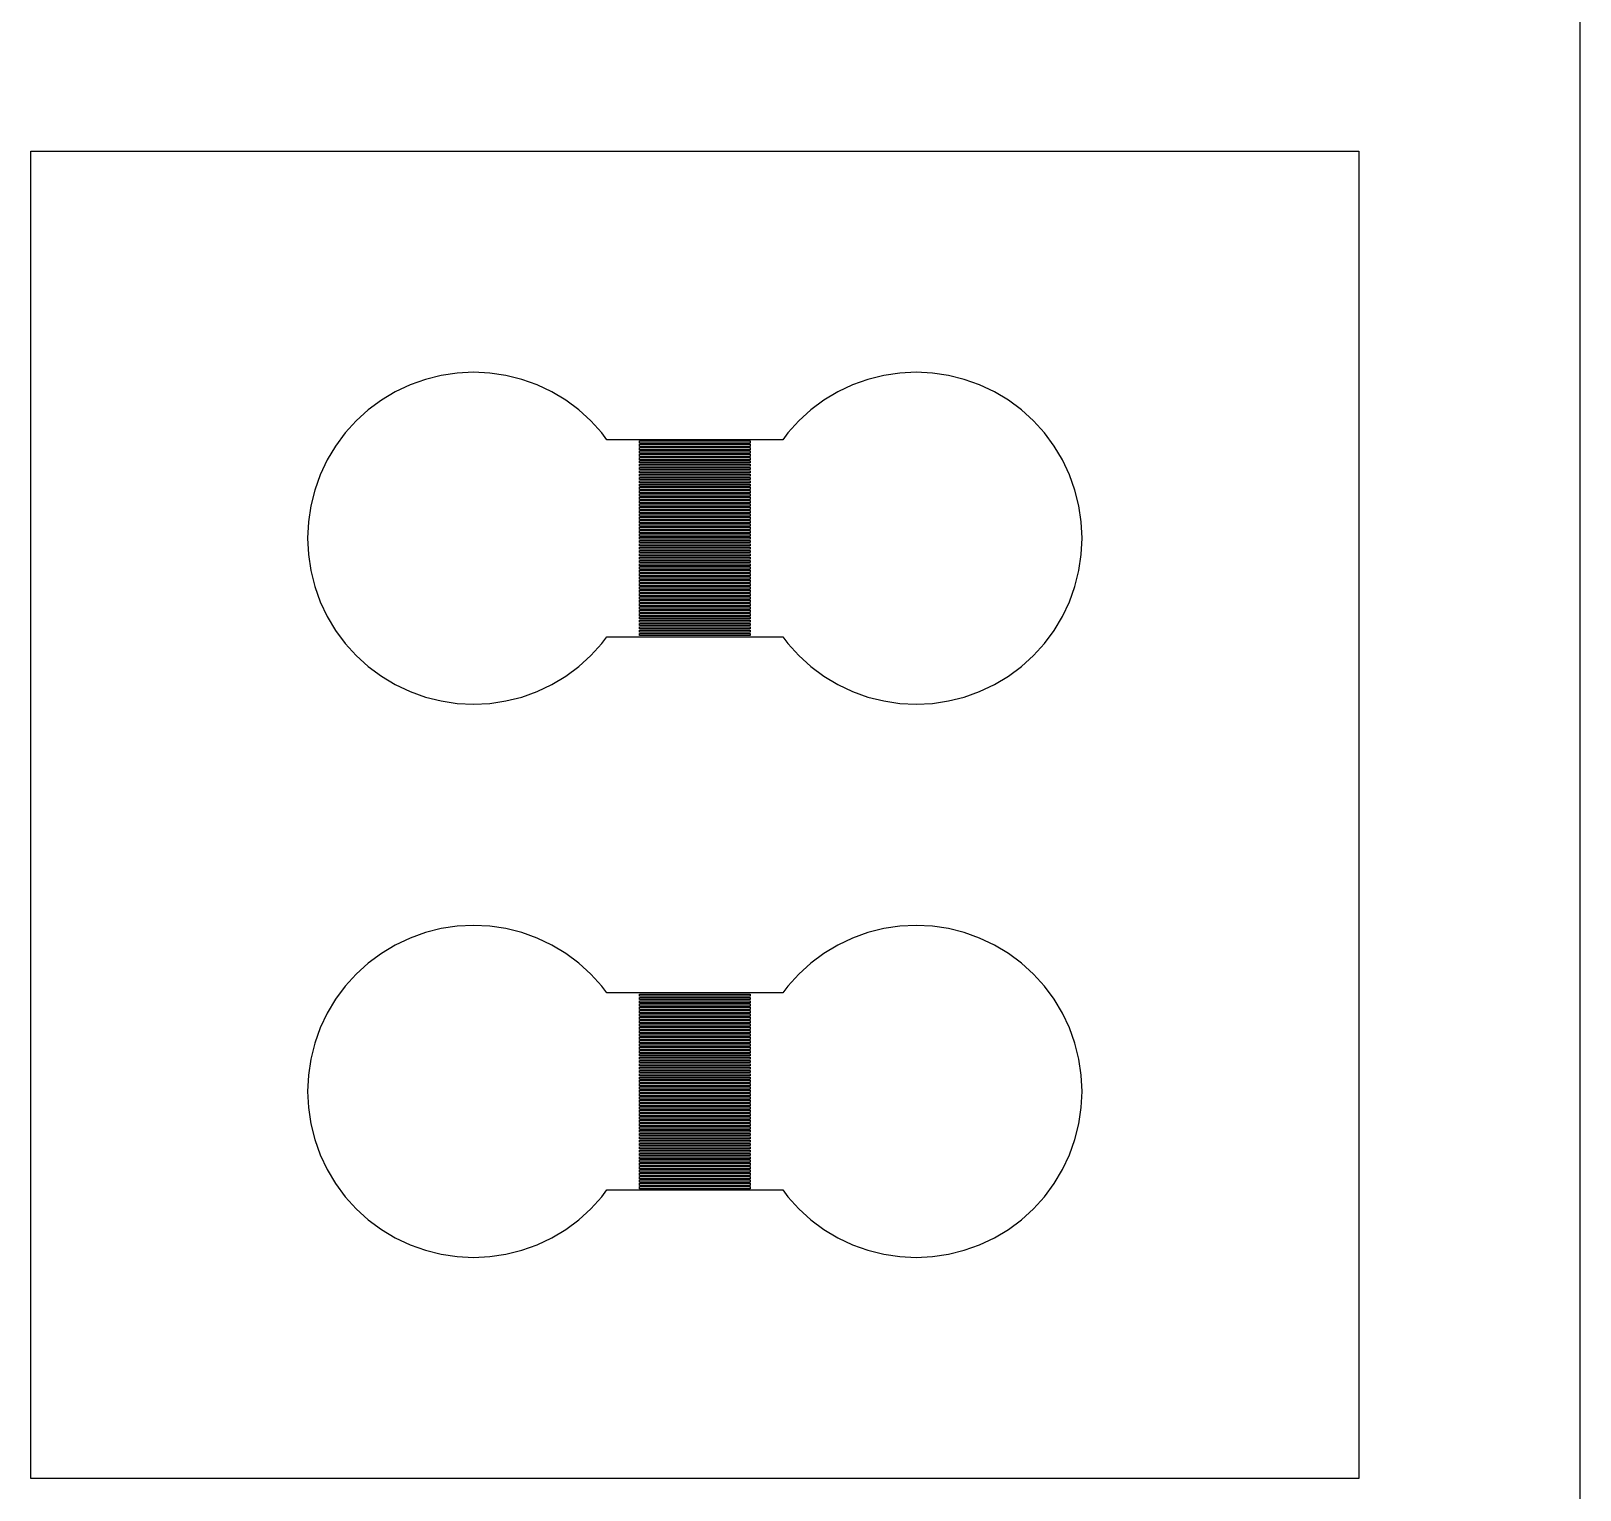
# Model space of a CAD drawing. Extents: x -16 to 86, y -16 to 86.
# Drawn here: x 57 to 71, y 28.9 to 42.08 of the extents above; entities that cross this region are included whole.
import ezdxf

# ---------------------------------------------------------------- set-up
doc = ezdxf.new("R2010")
doc.units = 0

msp = doc.modelspace()

# ---------------------------------------------------------------- linework, layer by layer
for p, q in [((71, 2.2043), (71, 67.7957)), ((57, 29), (57, 41)), ((57, 41), (69, 41)), ((69, 41), (69, 29)), ((60.5646, 38.9354), (60.426, 38.8858)), ((60.7074, 38.9712), (60.5646, 38.9354)), ((60.853, 38.9928), (60.7074, 38.9712)), ((61, 39), (60.853, 38.9928)), ((61.147, 38.9928), (61, 39)), ((61.2926, 38.9712), (61.147, 38.9928)), ((61.4354, 38.9354), (61.2926, 38.9712)), ((61.574, 38.8858), (61.4354, 38.9354)), ((64.5646, 38.9354), (64.426, 38.8858)), ((64.7074, 38.9712), (64.5646, 38.9354)), ((64.853, 38.9928), (64.7074, 38.9712)), ((65, 39), (64.853, 38.9928)), ((65.147, 38.9928), (65, 39)), ((65.2926, 38.9712), (65.147, 38.9928)), ((65.4354, 38.9354), (65.2926, 38.9712)), ((65.574, 38.8858), (65.4354, 38.9354)), ((60.2929, 38.8229), (60.1667, 38.7472)), ((60.426, 38.8858), (60.2929, 38.8229)), ((61.7071, 38.8229), (61.574, 38.8858)), ((61.8334, 38.7472), (61.7071, 38.8229)), ((64.2929, 38.8229), (64.1666, 38.7472)), ((64.426, 38.8858), (64.2929, 38.8229)), ((65.7071, 38.8229), (65.574, 38.8858)), ((65.8333, 38.7472), (65.7071, 38.8229)), ((60.0484, 38.6595), (59.9393, 38.5607)), ((60.1667, 38.7472), (60.0484, 38.6595)), ((61.9516, 38.6595), (61.8334, 38.7472)), ((62.0607, 38.5607), (61.9516, 38.6595)), ((64.0484, 38.6595), (63.9393, 38.5607)), ((64.1666, 38.7472), (64.0484, 38.6595)), ((65.9516, 38.6595), (65.8333, 38.7472)), ((66.0607, 38.5607), (65.9516, 38.6595)), ((59.9393, 38.5607), (59.8405, 38.4516)), ((62.1595, 38.4516), (62.0607, 38.5607)), ((63.9393, 38.5607), (63.8405, 38.4516)), ((66.1595, 38.4516), (66.0607, 38.5607)), ((59.8405, 38.4516), (59.7528, 38.3333)), ((62.2052, 38.39), (62.1595, 38.4516)), ((63.7948, 38.39), (62.2052, 38.39)), ((62.5, 38.36), (62.5, 38.38)), ((62.5, 38.38), (63.5, 38.38)), ((63.5, 38.38), (63.5, 38.36)), ((63.8405, 38.4516), (63.7948, 38.39)), ((66.2472, 38.3333), (66.1595, 38.4516)), ((59.7528, 38.3333), (59.6771, 38.2071)), ((63.5, 38.36), (62.5, 38.36)), ((62.5, 38.33), (62.5, 38.35)), ((62.5, 38.35), (63.5, 38.35)), ((63.5, 38.33), (62.5, 38.33)), ((62.5, 38.3), (62.5, 38.32)), ((62.5, 38.32), (63.5, 38.32)), ((63.5, 38.3), (62.5, 38.3)), ((62.5, 38.27), (62.5, 38.29)), ((62.5, 38.29), (63.5, 38.29)), ((63.5, 38.27), (62.5, 38.27)), ((62.5, 38.24), (62.5, 38.26)), ((62.5, 38.26), (63.5, 38.26)), ((63.5, 38.24), (62.5, 38.24)), ((62.5, 38.21), (62.5, 38.23)), ((62.5, 38.23), (63.5, 38.23)), ((63.5, 38.35), (63.5, 38.33)), ((63.5, 38.32), (63.5, 38.3)), ((63.5, 38.29), (63.5, 38.27)), ((63.5, 38.26), (63.5, 38.24)), ((63.5, 38.23), (63.5, 38.21)), ((66.3229, 38.2071), (66.2472, 38.3333)), ((59.6771, 38.2071), (59.6142, 38.074)), ((63.5, 38.21), (62.5, 38.21)), ((62.5, 38.18), (62.5, 38.2)), ((62.5, 38.2), (63.5, 38.2)), ((63.5, 38.18), (62.5, 38.18)), ((62.5, 38.15), (62.5, 38.17)), ((62.5, 38.17), (63.5, 38.17)), ((63.5, 38.15), (62.5, 38.15)), ((62.5, 38.12), (62.5, 38.14)), ((62.5, 38.14), (63.5, 38.14)), ((63.5, 38.12), (62.5, 38.12)), ((62.5, 38.09), (62.5, 38.11)), ((62.5, 38.11), (63.5, 38.11)), ((63.5, 38.09), (62.5, 38.09)), ((63.5, 38.2), (63.5, 38.18)), ((63.5, 38.17), (63.5, 38.15)), ((63.5, 38.14), (63.5, 38.12)), ((63.5, 38.11), (63.5, 38.09)), ((66.3858, 38.074), (66.3229, 38.2071)), ((59.6142, 38.074), (59.5646, 37.9354)), ((62.5, 38.06), (62.5, 38.08)), ((62.5, 38.08), (63.5, 38.08)), ((63.5, 38.06), (62.5, 38.06)), ((62.5, 38.03), (62.5, 38.05)), ((62.5, 38.05), (63.5, 38.05)), ((63.5, 38.03), (62.5, 38.03)), ((62.5, 38), (62.5, 38.02)), ((62.5, 38.02), (63.5, 38.02)), ((63.5, 38), (62.5, 38)), ((62.5, 37.97), (62.5, 37.99)), ((62.5, 37.99), (63.5, 37.99)), ((63.5, 37.97), (62.5, 37.97)), ((62.5, 37.94), (62.5, 37.96)), ((62.5, 37.96), (63.5, 37.96)), ((63.5, 38.08), (63.5, 38.06)), ((63.5, 38.05), (63.5, 38.03)), ((63.5, 38.02), (63.5, 38)), ((63.5, 37.99), (63.5, 37.97)), ((63.5, 37.96), (63.5, 37.94)), ((66.4354, 37.9354), (66.3858, 38.074)), ((59.5646, 37.9354), (59.5288, 37.7926)), ((63.5, 37.94), (62.5, 37.94)), ((62.5, 37.91), (62.5, 37.93)), ((62.5, 37.93), (63.5, 37.93)), ((63.5, 37.91), (62.5, 37.91)), ((62.5, 37.88), (62.5, 37.9)), ((62.5, 37.9), (63.5, 37.9)), ((63.5, 37.88), (62.5, 37.88)), ((62.5, 37.85), (62.5, 37.87)), ((62.5, 37.87), (63.5, 37.87)), ((63.5, 37.85), (62.5, 37.85)), ((62.5, 37.82), (62.5, 37.84)), ((62.5, 37.84), (63.5, 37.84)), ((63.5, 37.82), (62.5, 37.82)), ((62.5, 37.79), (62.5, 37.81)), ((62.5, 37.81), (63.5, 37.81)), ((63.5, 37.93), (63.5, 37.91)), ((63.5, 37.9), (63.5, 37.88)), ((63.5, 37.87), (63.5, 37.85)), ((63.5, 37.84), (63.5, 37.82)), ((63.5, 37.81), (63.5, 37.79)), ((66.4712, 37.7926), (66.4354, 37.9354)), ((59.5288, 37.7926), (59.5072, 37.647)), ((63.5, 37.79), (62.5, 37.79)), ((62.5, 37.76), (62.5, 37.78)), ((62.5, 37.78), (63.5, 37.78)), ((63.5, 37.76), (62.5, 37.76)), ((62.5, 37.73), (62.5, 37.75)), ((62.5, 37.75), (63.5, 37.75)), ((63.5, 37.73), (62.5, 37.73)), ((62.5, 37.7), (62.5, 37.72)), ((62.5, 37.72), (63.5, 37.72)), ((63.5, 37.7), (62.5, 37.7)), ((62.5, 37.67), (62.5, 37.69)), ((62.5, 37.69), (63.5, 37.69)), ((63.5, 37.67), (62.5, 37.67)), ((63.5, 37.78), (63.5, 37.76)), ((63.5, 37.75), (63.5, 37.73)), ((63.5, 37.72), (63.5, 37.7)), ((63.5, 37.69), (63.5, 37.67)), ((66.4928, 37.647), (66.4712, 37.7926)), ((59.5072, 37.647), (59.5, 37.5)), ((62.5, 37.64), (62.5, 37.66)), ((62.5, 37.66), (63.5, 37.66)), ((63.5, 37.64), (62.5, 37.64)), ((62.5, 37.61), (62.5, 37.63)), ((62.5, 37.63), (63.5, 37.63)), ((63.5, 37.61), (62.5, 37.61)), ((62.5, 37.58), (62.5, 37.6)), ((62.5, 37.6), (63.5, 37.6)), ((63.5, 37.58), (62.5, 37.58)), ((62.5, 37.55), (62.5, 37.57)), ((62.5, 37.57), (63.5, 37.57)), ((63.5, 37.55), (62.5, 37.55)), ((62.5, 37.52), (62.5, 37.54)), ((62.5, 37.54), (63.5, 37.54)), ((63.5, 37.52), (62.5, 37.52)), ((63.5, 37.66), (63.5, 37.64)), ((63.5, 37.63), (63.5, 37.61)), ((63.5, 37.6), (63.5, 37.58)), ((63.5, 37.57), (63.5, 37.55)), ((63.5, 37.54), (63.5, 37.52)), ((66.5, 37.5), (66.4928, 37.647)), ((59.5, 37.5), (59.5072, 37.353)), ((62.5, 37.49), (62.5, 37.51)), ((62.5, 37.51), (63.5, 37.51)), ((63.5, 37.49), (62.5, 37.49)), ((62.5, 37.46), (62.5, 37.48)), ((62.5, 37.48), (63.5, 37.48)), ((63.5, 37.46), (62.5, 37.46)), ((62.5, 37.43), (62.5, 37.45)), ((62.5, 37.45), (63.5, 37.45)), ((63.5, 37.43), (62.5, 37.43)), ((62.5, 37.4), (62.5, 37.42)), ((62.5, 37.42), (63.5, 37.42)), ((63.5, 37.4), (62.5, 37.4)), ((62.5, 37.37), (62.5, 37.39)), ((62.5, 37.39), (63.5, 37.39)), ((63.5, 37.51), (63.5, 37.49)), ((63.5, 37.48), (63.5, 37.46)), ((63.5, 37.45), (63.5, 37.43)), ((63.5, 37.42), (63.5, 37.4)), ((63.5, 37.39), (63.5, 37.37)), ((66.4928, 37.353), (66.5, 37.5)), ((59.5072, 37.353), (59.5288, 37.2074)), ((63.5, 37.37), (62.5, 37.37)), ((62.5, 37.34), (62.5, 37.36)), ((62.5, 37.36), (63.5, 37.36)), ((63.5, 37.34), (62.5, 37.34)), ((62.5, 37.31), (62.5, 37.33)), ((62.5, 37.33), (63.5, 37.33)), ((63.5, 37.31), (62.5, 37.31)), ((62.5, 37.28), (62.5, 37.3)), ((62.5, 37.3), (63.5, 37.3)), ((63.5, 37.28), (62.5, 37.28)), ((62.5, 37.25), (62.5, 37.27)), ((62.5, 37.27), (63.5, 37.27)), ((63.5, 37.25), (62.5, 37.25)), ((62.5, 37.22), (62.5, 37.24)), ((62.5, 37.24), (63.5, 37.24)), ((63.5, 37.36), (63.5, 37.34)), ((63.5, 37.33), (63.5, 37.31)), ((63.5, 37.3), (63.5, 37.28)), ((63.5, 37.27), (63.5, 37.25)), ((63.5, 37.24), (63.5, 37.22)), ((66.4712, 37.2074), (66.4928, 37.353)), ((59.5288, 37.2074), (59.5646, 37.0646)), ((63.5, 37.22), (62.5, 37.22)), ((62.5, 37.19), (62.5, 37.21)), ((62.5, 37.21), (63.5, 37.21)), ((63.5, 37.19), (62.5, 37.19)), ((62.5, 37.16), (62.5, 37.18)), ((62.5, 37.18), (63.5, 37.18)), ((63.5, 37.16), (62.5, 37.16)), ((62.5, 37.13), (62.5, 37.15)), ((62.5, 37.15), (63.5, 37.15)), ((63.5, 37.13), (62.5, 37.13)), ((62.5, 37.1), (62.5, 37.12)), ((62.5, 37.12), (63.5, 37.12)), ((63.5, 37.1), (62.5, 37.1)), ((63.5, 37.21), (63.5, 37.19)), ((63.5, 37.18), (63.5, 37.16)), ((63.5, 37.15), (63.5, 37.13)), ((63.5, 37.12), (63.5, 37.1)), ((66.4354, 37.0646), (66.4712, 37.2074)), ((59.5646, 37.0646), (59.6142, 36.926)), ((62.5, 37.07), (62.5, 37.09)), ((62.5, 37.09), (63.5, 37.09)), ((63.5, 37.07), (62.5, 37.07)), ((62.5, 37.04), (62.5, 37.06)), ((62.5, 37.06), (63.5, 37.06)), ((63.5, 37.04), (62.5, 37.04)), ((62.5, 37.01), (62.5, 37.03)), ((62.5, 37.03), (63.5, 37.03)), ((63.5, 37.01), (62.5, 37.01)), ((62.5, 36.98), (62.5, 37)), ((62.5, 37), (63.5, 37)), ((63.5, 36.98), (62.5, 36.98)), ((62.5, 36.95), (62.5, 36.97)), ((62.5, 36.97), (63.5, 36.97)), ((63.5, 37.09), (63.5, 37.07)), ((63.5, 37.06), (63.5, 37.04)), ((63.5, 37.03), (63.5, 37.01)), ((63.5, 37), (63.5, 36.98)), ((63.5, 36.97), (63.5, 36.95)), ((66.3858, 36.926), (66.4354, 37.0646)), ((59.6142, 36.926), (59.6771, 36.7929)), ((63.5, 36.95), (62.5, 36.95)), ((62.5, 36.92), (62.5, 36.94)), ((62.5, 36.94), (63.5, 36.94)), ((63.5, 36.92), (62.5, 36.92)), ((62.5, 36.89), (62.5, 36.91)), ((62.5, 36.91), (63.5, 36.91)), ((63.5, 36.89), (62.5, 36.89)), ((62.5, 36.86), (62.5, 36.88)), ((62.5, 36.88), (63.5, 36.88)), ((63.5, 36.86), (62.5, 36.86)), ((62.5, 36.83), (62.5, 36.85)), ((62.5, 36.85), (63.5, 36.85)), ((63.5, 36.83), (62.5, 36.83)), ((62.5, 36.8), (62.5, 36.82)), ((62.5, 36.82), (63.5, 36.82)), ((63.5, 36.94), (63.5, 36.92)), ((63.5, 36.91), (63.5, 36.89)), ((63.5, 36.88), (63.5, 36.86)), ((63.5, 36.85), (63.5, 36.83)), ((63.5, 36.82), (63.5, 36.8)), ((66.3229, 36.7929), (66.3858, 36.926)), ((59.6771, 36.7929), (59.7528, 36.6667)), ((63.5, 36.8), (62.5, 36.8)), ((62.5, 36.77), (62.5, 36.79)), ((62.5, 36.79), (63.5, 36.79)), ((63.5, 36.77), (62.5, 36.77)), ((62.5, 36.74), (62.5, 36.76)), ((62.5, 36.76), (63.5, 36.76)), ((63.5, 36.74), (62.5, 36.74)), ((62.5, 36.71), (62.5, 36.73)), ((62.5, 36.73), (63.5, 36.73)), ((63.5, 36.71), (62.5, 36.71)), ((62.5, 36.68), (62.5, 36.7)), ((62.5, 36.7), (63.5, 36.7)), ((63.5, 36.68), (62.5, 36.68)), ((63.5, 36.79), (63.5, 36.77)), ((63.5, 36.76), (63.5, 36.74)), ((63.5, 36.73), (63.5, 36.71)), ((63.5, 36.7), (63.5, 36.68)), ((66.2472, 36.6667), (66.3229, 36.7929)), ((59.7528, 36.6667), (59.8405, 36.5484)), ((59.8405, 36.5484), (59.9393, 36.4393)), ((62.0607, 36.4393), (62.1595, 36.5484)), ((62.1595, 36.5484), (62.2052, 36.61)), ((62.2052, 36.61), (63.7948, 36.61)), ((62.5, 36.65), (62.5, 36.67)), ((62.5, 36.67), (63.5, 36.67)), ((63.5, 36.65), (62.5, 36.65)), ((62.5, 36.62), (62.5, 36.64)), ((62.5, 36.64), (63.5, 36.64)), ((63.5, 36.62), (62.5, 36.62)), ((63.5, 36.67), (63.5, 36.65)), ((63.5, 36.64), (63.5, 36.62)), ((63.7948, 36.61), (63.8405, 36.5484)), ((63.8405, 36.5484), (63.9393, 36.4393)), ((66.0607, 36.4393), (66.1595, 36.5484)), ((66.1595, 36.5484), (66.2472, 36.6667)), ((59.9393, 36.4393), (60.0484, 36.3405)), ((61.9516, 36.3405), (62.0607, 36.4393)), ((63.9393, 36.4393), (64.0484, 36.3405)), ((65.9516, 36.3405), (66.0607, 36.4393)), ((60.0484, 36.3405), (60.1667, 36.2528)), ((61.8334, 36.2528), (61.9516, 36.3405)), ((64.0484, 36.3405), (64.1666, 36.2528)), ((65.8333, 36.2528), (65.9516, 36.3405)), ((60.1667, 36.2528), (60.2929, 36.1771)), ((60.2929, 36.1771), (60.426, 36.1142)), ((61.574, 36.1142), (61.7071, 36.1771)), ((61.7071, 36.1771), (61.8334, 36.2528)), ((64.1666, 36.2528), (64.2929, 36.1771)), ((64.2929, 36.1771), (64.426, 36.1142)), ((65.574, 36.1142), (65.7071, 36.1771)), ((65.7071, 36.1771), (65.8333, 36.2528)), ((60.426, 36.1142), (60.5646, 36.0646)), ((60.5646, 36.0646), (60.7074, 36.0288)), ((60.7074, 36.0288), (60.853, 36.0072)), ((60.853, 36.0072), (61, 36)), ((61, 36), (61.147, 36.0072)), ((61.147, 36.0072), (61.2926, 36.0288)), ((61.2926, 36.0288), (61.4354, 36.0646)), ((61.4354, 36.0646), (61.574, 36.1142)), ((64.426, 36.1142), (64.5646, 36.0646)), ((64.5646, 36.0646), (64.7074, 36.0288)), ((64.7074, 36.0288), (64.853, 36.0072)), ((64.853, 36.0072), (65, 36)), ((65, 36), (65.147, 36.0072)), ((65.147, 36.0072), (65.2926, 36.0288)), ((65.2926, 36.0288), (65.4354, 36.0646)), ((65.4354, 36.0646), (65.574, 36.1142)), ((60.426, 33.8858), (60.2929, 33.8229)), ((60.5646, 33.9354), (60.426, 33.8858)), ((60.7074, 33.9712), (60.5646, 33.9354)), ((60.853, 33.9928), (60.7074, 33.9712)), ((61, 34), (60.853, 33.9928)), ((61.147, 33.9928), (61, 34)), ((61.2926, 33.9712), (61.147, 33.9928)), ((61.4354, 33.9354), (61.2926, 33.9712)), ((61.574, 33.8858), (61.4354, 33.9354)), ((61.7071, 33.8229), (61.574, 33.8858)), ((64.426, 33.8858), (64.2929, 33.8229)), ((64.5646, 33.9354), (64.426, 33.8858)), ((64.7074, 33.9712), (64.5646, 33.9354)), ((64.853, 33.9928), (64.7074, 33.9712)), ((65, 34), (64.853, 33.9928)), ((65.147, 33.9928), (65, 34)), ((65.2926, 33.9712), (65.147, 33.9928)), ((65.4354, 33.9354), (65.2926, 33.9712)), ((65.574, 33.8858), (65.4354, 33.9354)), ((65.7071, 33.8229), (65.574, 33.8858)), ((60.1667, 33.7472), (60.0484, 33.6595)), ((60.2929, 33.8229), (60.1667, 33.7472)), ((61.8334, 33.7472), (61.7071, 33.8229)), ((61.9516, 33.6595), (61.8334, 33.7472)), ((64.1666, 33.7472), (64.0484, 33.6595)), ((64.2929, 33.8229), (64.1666, 33.7472)), ((65.8333, 33.7472), (65.7071, 33.8229)), ((65.9516, 33.6595), (65.8333, 33.7472)), ((60.0484, 33.6595), (59.9393, 33.5607)), ((62.0607, 33.5607), (61.9516, 33.6595)), ((64.0484, 33.6595), (63.9393, 33.5607)), ((66.0607, 33.5607), (65.9516, 33.6595)), ((59.9393, 33.5607), (59.8405, 33.4516)), ((62.1595, 33.4516), (62.0607, 33.5607)), ((63.9393, 33.5607), (63.8405, 33.4516)), ((66.1595, 33.4516), (66.0607, 33.5607)), ((59.7528, 33.3333), (59.6771, 33.2071)), ((59.8405, 33.4516), (59.7528, 33.3333)), ((62.2052, 33.39), (62.1595, 33.4516)), ((63.7948, 33.39), (62.2052, 33.39)), ((62.5, 33.36), (62.5, 33.38)), ((62.5, 33.38), (63.5, 33.38)), ((63.5, 33.36), (62.5, 33.36)), ((62.5, 33.33), (62.5, 33.35)), ((62.5, 33.35), (63.5, 33.35)), ((63.5, 33.33), (62.5, 33.33)), ((63.5, 33.38), (63.5, 33.36)), ((63.5, 33.35), (63.5, 33.33)), ((63.8405, 33.4516), (63.7948, 33.39)), ((66.2472, 33.3333), (66.1595, 33.4516)), ((66.3229, 33.2071), (66.2472, 33.3333)), ((59.6771, 33.2071), (59.6142, 33.074)), ((62.5, 33.3), (62.5, 33.32)), ((62.5, 33.32), (63.5, 33.32)), ((63.5, 33.3), (62.5, 33.3)), ((62.5, 33.27), (62.5, 33.29)), ((62.5, 33.29), (63.5, 33.29)), ((63.5, 33.27), (62.5, 33.27)), ((62.5, 33.24), (62.5, 33.26)), ((62.5, 33.26), (63.5, 33.26)), ((63.5, 33.24), (62.5, 33.24)), ((62.5, 33.21), (62.5, 33.23)), ((62.5, 33.23), (63.5, 33.23)), ((63.5, 33.21), (62.5, 33.21)), ((62.5, 33.18), (62.5, 33.2)), ((62.5, 33.2), (63.5, 33.2)), ((63.5, 33.32), (63.5, 33.3)), ((63.5, 33.29), (63.5, 33.27)), ((63.5, 33.26), (63.5, 33.24)), ((63.5, 33.23), (63.5, 33.21)), ((63.5, 33.2), (63.5, 33.18)), ((66.3858, 33.074), (66.3229, 33.2071)), ((59.6142, 33.074), (59.5646, 32.9354)), ((63.5, 33.18), (62.5, 33.18)), ((62.5, 33.15), (62.5, 33.17)), ((62.5, 33.17), (63.5, 33.17)), ((63.5, 33.15), (62.5, 33.15)), ((62.5, 33.12), (62.5, 33.14)), ((62.5, 33.14), (63.5, 33.14)), ((63.5, 33.12), (62.5, 33.12)), ((62.5, 33.09), (62.5, 33.11)), ((62.5, 33.11), (63.5, 33.11)), ((63.5, 33.09), (62.5, 33.09)), ((62.5, 33.06), (62.5, 33.08)), ((62.5, 33.08), (63.5, 33.08)), ((63.5, 33.06), (62.5, 33.06)), ((62.5, 33.03), (62.5, 33.05)), ((62.5, 33.05), (63.5, 33.05)), ((63.5, 33.17), (63.5, 33.15)), ((63.5, 33.14), (63.5, 33.12)), ((63.5, 33.11), (63.5, 33.09)), ((63.5, 33.08), (63.5, 33.06)), ((63.5, 33.05), (63.5, 33.03)), ((66.4354, 32.9354), (66.3858, 33.074)), ((59.5646, 32.9354), (59.5288, 32.7926)), ((63.5, 33.03), (62.5, 33.03)), ((62.5, 33), (62.5, 33.02)), ((62.5, 33.02), (63.5, 33.02)), ((63.5, 33), (62.5, 33)), ((62.5, 32.97), (62.5, 32.99)), ((62.5, 32.99), (63.5, 32.99)), ((63.5, 32.97), (62.5, 32.97)), ((62.5, 32.94), (62.5, 32.96)), ((62.5, 32.96), (63.5, 32.96)), ((63.5, 32.94), (62.5, 32.94)), ((62.5, 32.91), (62.5, 32.93)), ((62.5, 32.93), (63.5, 32.93)), ((63.5, 32.91), (62.5, 32.91)), ((63.5, 33.02), (63.5, 33)), ((63.5, 32.99), (63.5, 32.97)), ((63.5, 32.96), (63.5, 32.94)), ((63.5, 32.93), (63.5, 32.91)), ((66.4712, 32.7926), (66.4354, 32.9354)), ((59.5288, 32.7926), (59.5072, 32.647)), ((62.5, 32.88), (62.5, 32.9)), ((62.5, 32.9), (63.5, 32.9)), ((63.5, 32.88), (62.5, 32.88)), ((62.5, 32.85), (62.5, 32.87)), ((62.5, 32.87), (63.5, 32.87)), ((63.5, 32.85), (62.5, 32.85)), ((62.5, 32.82), (62.5, 32.84)), ((62.5, 32.84), (63.5, 32.84)), ((63.5, 32.82), (62.5, 32.82)), ((62.5, 32.79), (62.5, 32.81)), ((62.5, 32.81), (63.5, 32.81)), ((63.5, 32.79), (62.5, 32.79)), ((62.5, 32.76), (62.5, 32.78)), ((62.5, 32.78), (63.5, 32.78)), ((63.5, 32.9), (63.5, 32.88)), ((63.5, 32.87), (63.5, 32.85)), ((63.5, 32.84), (63.5, 32.82)), ((63.5, 32.81), (63.5, 32.79)), ((63.5, 32.78), (63.5, 32.76)), ((66.4928, 32.647), (66.4712, 32.7926)), ((59.5072, 32.647), (59.5, 32.5)), ((63.5, 32.76), (62.5, 32.76)), ((62.5, 32.73), (62.5, 32.75)), ((62.5, 32.75), (63.5, 32.75)), ((63.5, 32.73), (62.5, 32.73)), ((62.5, 32.7), (62.5, 32.72)), ((62.5, 32.72), (63.5, 32.72)), ((63.5, 32.7), (62.5, 32.7)), ((62.5, 32.67), (62.5, 32.69)), ((62.5, 32.69), (63.5, 32.69)), ((63.5, 32.67), (62.5, 32.67)), ((62.5, 32.64), (62.5, 32.66)), ((62.5, 32.66), (63.5, 32.66)), ((63.5, 32.64), (62.5, 32.64)), ((62.5, 32.61), (62.5, 32.63)), ((62.5, 32.63), (63.5, 32.63)), ((63.5, 32.75), (63.5, 32.73)), ((63.5, 32.72), (63.5, 32.7)), ((63.5, 32.69), (63.5, 32.67)), ((63.5, 32.66), (63.5, 32.64)), ((63.5, 32.63), (63.5, 32.61)), ((66.5, 32.5), (66.4928, 32.647)), ((59.5, 32.5), (59.5072, 32.353)), ((63.5, 32.61), (62.5, 32.61)), ((62.5, 32.58), (62.5, 32.6)), ((62.5, 32.6), (63.5, 32.6)), ((63.5, 32.58), (62.5, 32.58)), ((62.5, 32.55), (62.5, 32.57)), ((62.5, 32.57), (63.5, 32.57)), ((63.5, 32.55), (62.5, 32.55)), ((62.5, 32.52), (62.5, 32.54)), ((62.5, 32.54), (63.5, 32.54)), ((63.5, 32.52), (62.5, 32.52)), ((62.5, 32.49), (62.5, 32.51)), ((62.5, 32.51), (63.5, 32.51)), ((63.5, 32.49), (62.5, 32.49)), ((63.5, 32.6), (63.5, 32.58)), ((63.5, 32.57), (63.5, 32.55)), ((63.5, 32.54), (63.5, 32.52)), ((63.5, 32.51), (63.5, 32.49)), ((66.4928, 32.353), (66.5, 32.5)), ((59.5072, 32.353), (59.5288, 32.2074)), ((62.5, 32.46), (62.5, 32.48)), ((62.5, 32.48), (63.5, 32.48)), ((63.5, 32.46), (62.5, 32.46)), ((62.5, 32.43), (62.5, 32.45)), ((62.5, 32.45), (63.5, 32.45)), ((63.5, 32.43), (62.5, 32.43)), ((62.5, 32.4), (62.5, 32.42)), ((62.5, 32.42), (63.5, 32.42)), ((63.5, 32.4), (62.5, 32.4)), ((62.5, 32.37), (62.5, 32.39)), ((62.5, 32.39), (63.5, 32.39)), ((63.5, 32.37), (62.5, 32.37)), ((62.5, 32.34), (62.5, 32.36)), ((62.5, 32.36), (63.5, 32.36)), ((63.5, 32.34), (62.5, 32.34)), ((63.5, 32.48), (63.5, 32.46)), ((63.5, 32.45), (63.5, 32.43)), ((63.5, 32.42), (63.5, 32.4)), ((63.5, 32.39), (63.5, 32.37)), ((63.5, 32.36), (63.5, 32.34)), ((66.4712, 32.2074), (66.4928, 32.353)), ((59.5288, 32.2074), (59.5646, 32.0646)), ((62.5, 32.31), (62.5, 32.33)), ((62.5, 32.33), (63.5, 32.33)), ((63.5, 32.31), (62.5, 32.31)), ((62.5, 32.28), (62.5, 32.3)), ((62.5, 32.3), (63.5, 32.3)), ((63.5, 32.28), (62.5, 32.28)), ((62.5, 32.25), (62.5, 32.27)), ((62.5, 32.27), (63.5, 32.27)), ((63.5, 32.25), (62.5, 32.25)), ((62.5, 32.22), (62.5, 32.24)), ((62.5, 32.24), (63.5, 32.24)), ((63.5, 32.22), (62.5, 32.22)), ((62.5, 32.19), (62.5, 32.21)), ((62.5, 32.21), (63.5, 32.21)), ((63.5, 32.33), (63.5, 32.31)), ((63.5, 32.3), (63.5, 32.28)), ((63.5, 32.27), (63.5, 32.25)), ((63.5, 32.24), (63.5, 32.22)), ((63.5, 32.21), (63.5, 32.19)), ((66.4354, 32.0646), (66.4712, 32.2074)), ((59.5646, 32.0646), (59.6142, 31.926)), ((63.5, 32.19), (62.5, 32.19)), ((62.5, 32.16), (62.5, 32.18)), ((62.5, 32.18), (63.5, 32.18)), ((63.5, 32.16), (62.5, 32.16)), ((62.5, 32.13), (62.5, 32.15)), ((62.5, 32.15), (63.5, 32.15)), ((63.5, 32.13), (62.5, 32.13)), ((62.5, 32.1), (62.5, 32.12)), ((62.5, 32.12), (63.5, 32.12)), ((63.5, 32.1), (62.5, 32.1)), ((62.5, 32.07), (62.5, 32.09)), ((62.5, 32.09), (63.5, 32.09)), ((63.5, 32.07), (62.5, 32.07)), ((62.5, 32.04), (62.5, 32.06)), ((62.5, 32.06), (63.5, 32.06)), ((63.5, 32.18), (63.5, 32.16)), ((63.5, 32.15), (63.5, 32.13)), ((63.5, 32.12), (63.5, 32.1)), ((63.5, 32.09), (63.5, 32.07)), ((63.5, 32.06), (63.5, 32.04)), ((66.3858, 31.926), (66.4354, 32.0646)), ((59.6142, 31.926), (59.6771, 31.7929)), ((63.5, 32.04), (62.5, 32.04)), ((62.5, 32.01), (62.5, 32.03)), ((62.5, 32.03), (63.5, 32.03)), ((63.5, 32.01), (62.5, 32.01)), ((62.5, 31.98), (62.5, 32)), ((62.5, 32), (63.5, 32)), ((63.5, 31.98), (62.5, 31.98)), ((62.5, 31.95), (62.5, 31.97)), ((62.5, 31.97), (63.5, 31.97)), ((63.5, 31.95), (62.5, 31.95)), ((62.5, 31.92), (62.5, 31.94)), ((62.5, 31.94), (63.5, 31.94)), ((63.5, 31.92), (62.5, 31.92)), ((63.5, 32.03), (63.5, 32.01)), ((63.5, 32), (63.5, 31.98)), ((63.5, 31.97), (63.5, 31.95)), ((63.5, 31.94), (63.5, 31.92)), ((66.3229, 31.7929), (66.3858, 31.926)), ((59.6771, 31.7929), (59.7528, 31.6667)), ((62.5, 31.89), (62.5, 31.91)), ((62.5, 31.91), (63.5, 31.91)), ((63.5, 31.89), (62.5, 31.89)), ((62.5, 31.86), (62.5, 31.88)), ((62.5, 31.88), (63.5, 31.88)), ((63.5, 31.86), (62.5, 31.86)), ((62.5, 31.83), (62.5, 31.85)), ((62.5, 31.85), (63.5, 31.85)), ((63.5, 31.83), (62.5, 31.83)), ((62.5, 31.8), (62.5, 31.82)), ((62.5, 31.82), (63.5, 31.82)), ((63.5, 31.8), (62.5, 31.8)), ((62.5, 31.77), (62.5, 31.79)), ((62.5, 31.79), (63.5, 31.79)), ((63.5, 31.91), (63.5, 31.89)), ((63.5, 31.88), (63.5, 31.86)), ((63.5, 31.85), (63.5, 31.83)), ((63.5, 31.82), (63.5, 31.8)), ((63.5, 31.79), (63.5, 31.77)), ((66.2472, 31.6667), (66.3229, 31.7929)), ((59.7528, 31.6667), (59.8405, 31.5484)), ((63.5, 31.77), (62.5, 31.77)), ((62.5, 31.74), (62.5, 31.76)), ((62.5, 31.76), (63.5, 31.76)), ((63.5, 31.74), (62.5, 31.74)), ((62.5, 31.71), (62.5, 31.73)), ((62.5, 31.73), (63.5, 31.73)), ((63.5, 31.71), (62.5, 31.71)), ((62.5, 31.68), (62.5, 31.7)), ((62.5, 31.7), (63.5, 31.7)), ((63.5, 31.68), (62.5, 31.68)), ((62.5, 31.65), (62.5, 31.67)), ((62.5, 31.67), (63.5, 31.67)), ((63.5, 31.65), (62.5, 31.65)), ((63.5, 31.76), (63.5, 31.74)), ((63.5, 31.73), (63.5, 31.71)), ((63.5, 31.7), (63.5, 31.68)), ((63.5, 31.67), (63.5, 31.65)), ((66.1595, 31.5484), (66.2472, 31.6667)), ((59.8405, 31.5484), (59.9393, 31.4393)), ((62.0607, 31.4393), (62.1595, 31.5484)), ((62.1595, 31.5484), (62.2052, 31.61)), ((62.2052, 31.61), (63.7948, 31.61)), ((62.5, 31.62), (62.5, 31.64)), ((62.5, 31.64), (63.5, 31.64)), ((63.5, 31.62), (62.5, 31.62)), ((63.5, 31.64), (63.5, 31.62)), ((63.7948, 31.61), (63.8405, 31.5484)), ((63.8405, 31.5484), (63.9393, 31.4393)), ((66.0607, 31.4393), (66.1595, 31.5484)), ((59.9393, 31.4393), (60.0484, 31.3405)), ((61.9516, 31.3405), (62.0607, 31.4393)), ((63.9393, 31.4393), (64.0484, 31.3405)), ((65.9516, 31.3405), (66.0607, 31.4393)), ((60.0484, 31.3405), (60.1667, 31.2528)), ((60.1667, 31.2528), (60.2929, 31.1771)), ((61.7071, 31.1771), (61.8334, 31.2528)), ((61.8334, 31.2528), (61.9516, 31.3405)), ((64.0484, 31.3405), (64.1666, 31.2528)), ((64.1666, 31.2528), (64.2929, 31.1771)), ((65.7071, 31.1771), (65.8333, 31.2528)), ((65.8333, 31.2528), (65.9516, 31.3405)), ((60.2929, 31.1771), (60.426, 31.1142)), ((60.426, 31.1142), (60.5646, 31.0646)), ((61.4354, 31.0646), (61.574, 31.1142)), ((61.574, 31.1142), (61.7071, 31.1771)), ((64.2929, 31.1771), (64.426, 31.1142)), ((64.426, 31.1142), (64.5646, 31.0646)), ((65.4354, 31.0646), (65.574, 31.1142)), ((65.574, 31.1142), (65.7071, 31.1771)), ((60.5646, 31.0646), (60.7074, 31.0288)), ((60.7074, 31.0288), (60.853, 31.0072)), ((60.853, 31.0072), (61, 31)), ((61, 31), (61.147, 31.0072)), ((61.147, 31.0072), (61.2926, 31.0288)), ((61.2926, 31.0288), (61.4354, 31.0646)), ((64.5646, 31.0646), (64.7074, 31.0288)), ((64.7074, 31.0288), (64.853, 31.0072)), ((64.853, 31.0072), (65, 31)), ((65, 31), (65.147, 31.0072)), ((65.147, 31.0072), (65.2926, 31.0288)), ((65.2926, 31.0288), (65.4354, 31.0646)), ((69, 29), (57, 29))]:
    msp.add_line(p, q)

doc.saveas('drawing.dxf')
